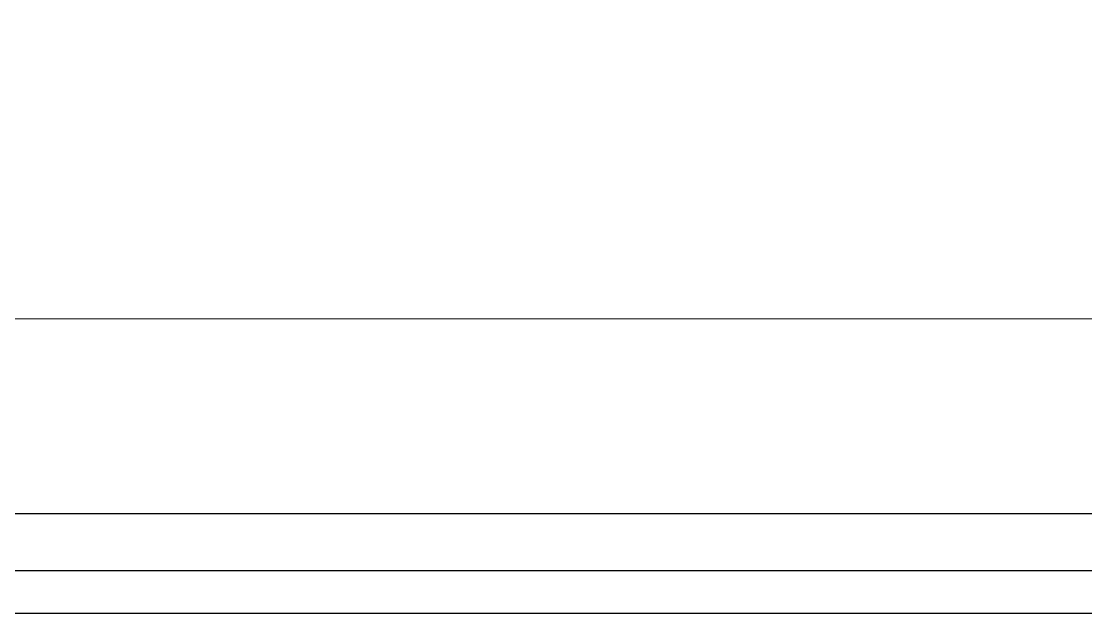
# Model space of a CAD drawing. Header units: millimetres. Extents: x 8159 to 14952, y 6817 to 11888.
# Drawn here: x 9025 to 10039, y 6817 to 7381 of the extents above; entities that cross this region are included whole.
import ezdxf

# ---------------------------------------------------------------- set-up
doc = ezdxf.new("R2010")
doc.units = ezdxf.units.MM
doc.header["$LTSCALE"] = 5
doc.layers.add('anted', color=10, linetype='Continuous', lineweight=0)
doc.layers.add('YAZI', color=250, linetype='Continuous', lineweight=30)

msp = doc.modelspace()

# ---------------------------------------------------------------- linework, layer by layer
at = {"layer": 'anted', "ltscale": 3, "extrusion": (0, 0.010673, 0.999943), "elevation": 217.9}
msp.add_lwpolyline([(11856.8, 9414.7), (11856.8, 7096.2), (8385.9, 7096.2), (8385.9, 9414.7)], close=True, dxfattribs=at)
msp.add_lwpolyline([(11856.8, 9414.7), (11856.8, 7096.2), (8385.9, 7096.2), (8385.9, 9414.7)], close=True, dxfattribs=at)
msp.add_lwpolyline([(11856.8, 9414.7), (11856.8, 7096.2), (8385.9, 7096.2), (8385.9, 9414.7)], close=True, dxfattribs=at)
msp.add_lwpolyline([(11856.8, 9414.7), (11856.8, 7096.2), (8385.9, 7096.2), (8385.9, 9414.7)], close=True, dxfattribs=at)
at = {"layer": 'YAZI', "linetype": 'Continuous', "ltscale": 10, "extrusion": (0, 0.010673, 0.999943), "elevation": 240.5}
for points in [[(8159.1, 9661.1), (12372.5, 9661.1), (12372.5, 6815.1), (8159.1, 6815.1)], [(8159.1, 9661.1), (12372.5, 9661.1), (12372.5, 6815.1), (8159.1, 6815.1)], [(8159.1, 9661.1), (12372.5, 9661.1), (12372.5, 6815.1), (8159.1, 6815.1)], [(8159.1, 9661.1), (12372.5, 9661.1), (12372.5, 6815.1), (8159.1, 6815.1)], [(8200, 9620.3), (12331.6, 9620.3), (12331.6, 6855.9), (8200, 6855.9)], [(8254.4, 9565.9), (12277.2, 9565.9), (12277.2, 6910.3), (8254.4, 6910.3)]]:
    msp.add_lwpolyline(points, close=True, dxfattribs=at)

doc.saveas('drawing.dxf')
